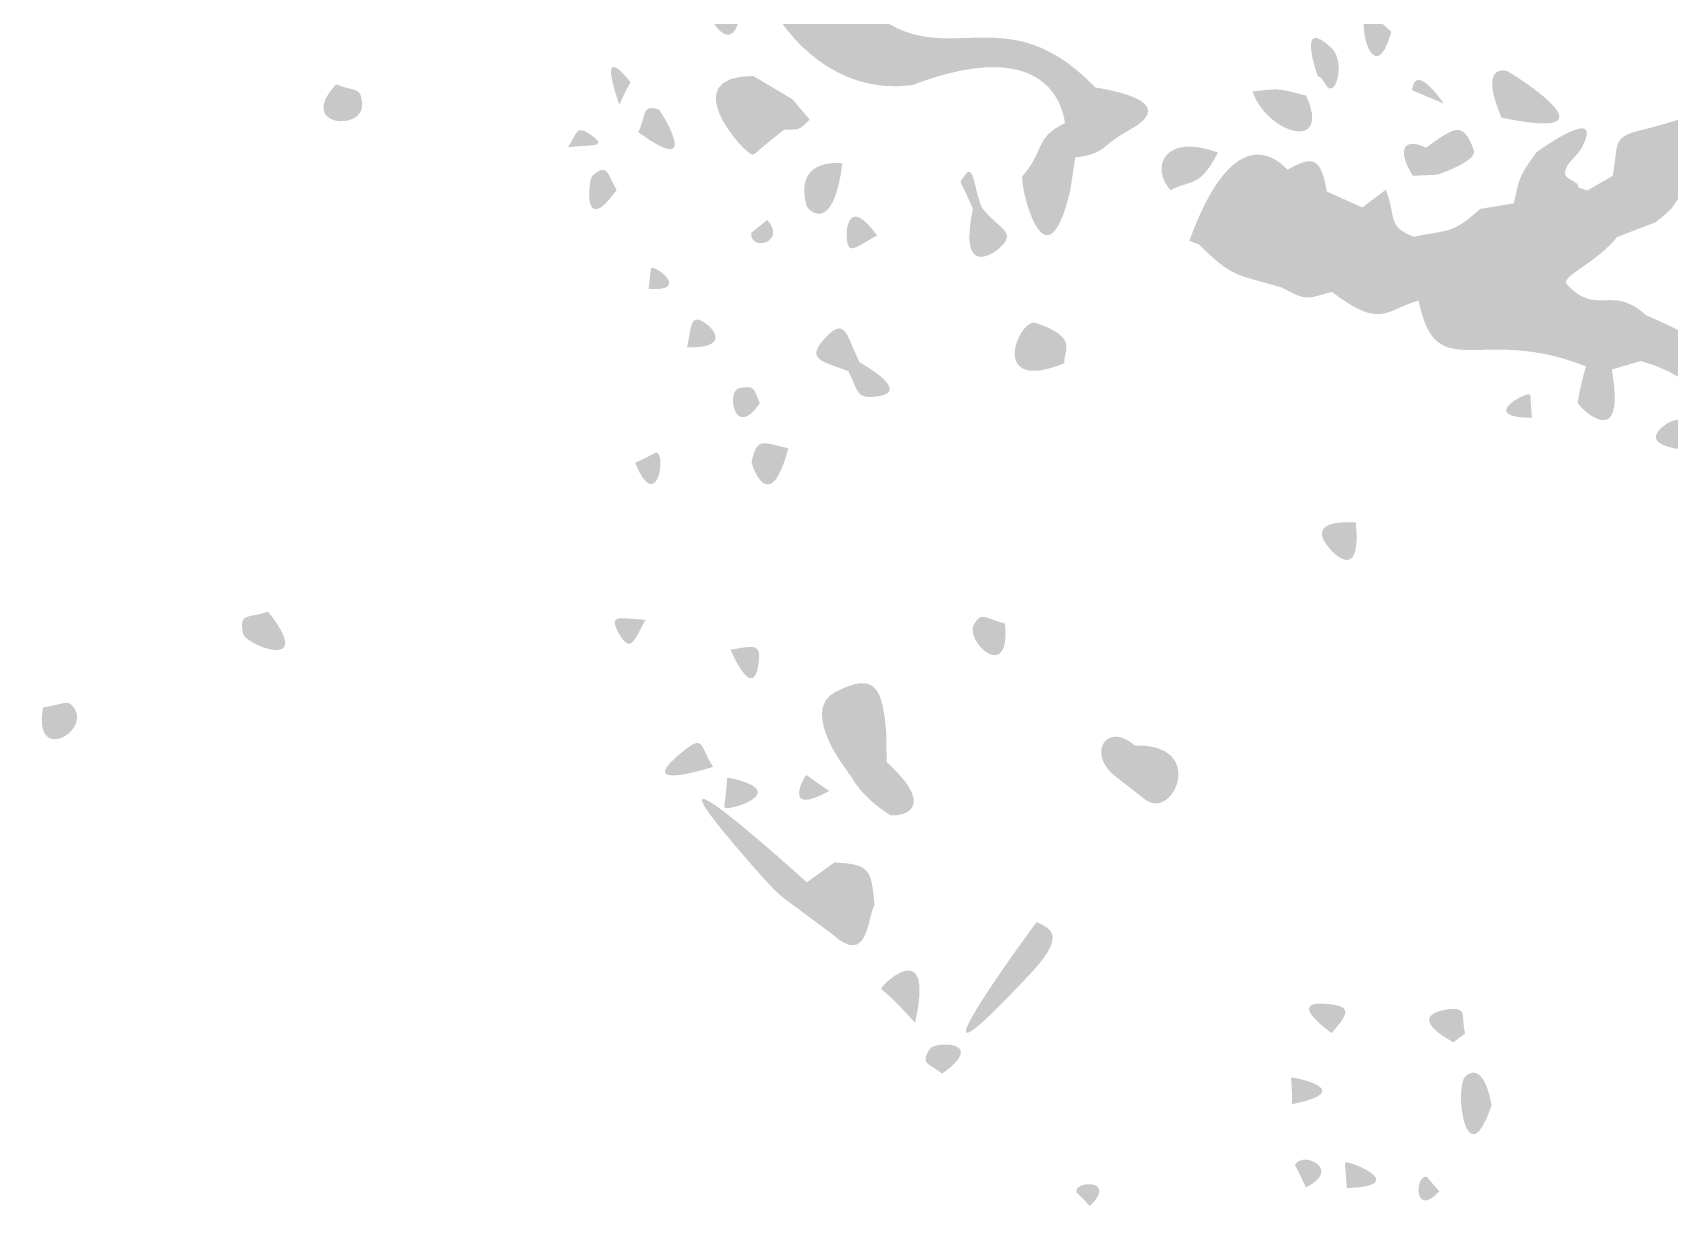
# Model space of a CAD drawing. Header units: millimetres. Extents: x 551 to 751, y 21 to 126.
# Drawn here: x 580.66 to 599.41, y 52.09 to 65.68 of the extents above; entities that cross this region are included whole.
import ezdxf

# ---------------------------------------------------------------- set-up
doc = ezdxf.new("R2010")
doc.units = ezdxf.units.MM

msp = doc.modelspace()

# ---------------------------------------------------------------- hatches: boundary and pattern name
at = {"true_color": 0x000000, "transparency": 33554687}
h = msp.add_hatch(color=18, dxfattribs=at)
edge = h.paths.add_edge_path(flags=0)
edge.add_spline(control_points=[(589.654, 66.638), (589.742, 66.52), (589.842, 66.411), (589.931, 66.293), (590.953, 64.928), (591.66, 66.277), (592.833, 65.054), (592.882, 64.719), (592.817, 64.718), (592.486, 64.646), (592.461, 64.797), (592.311, 65.68), (590.729, 65.079), (589.807, 64.962), (589.295, 65.714), (589.216, 65.829), (589.274, 66.584), (588.926, 66.226), (588.899, 66.198), (588.789, 65.995), (588.792, 66.014), (588.789, 65.995), (588.673, 65.244), (588.357, 65.971), (588.343, 66.006), (588.765, 66.747), (588.83, 66.855), (589.654, 66.638)], knot_values=[0, 0, 0, 0, 1, 1, 1, 2, 2, 2, 3, 3, 3, 4, 4, 4, 5, 5, 5, 6, 6, 6, 7, 7, 7, 8, 8, 8, 9, 9, 9, 9], degree=3, periodic=1)
h = msp.add_hatch(color=18, dxfattribs=at)
edge = h.paths.add_edge_path(flags=0)
edge.add_spline(control_points=[(595.384, 65.178), (595.374, 65.205), (595.132, 65.89), (595.54, 65.506), (595.676, 65.378), (595.618, 65.051), (595.533, 65.042), (595.468, 65.035), (595.449, 65.184), (595.384, 65.178)], knot_values=[0, 0, 0, 0, 1, 1, 1, 2, 2, 2, 3, 3, 3, 3], degree=3, periodic=1)
h = msp.add_hatch(color=18, dxfattribs=at)
edge = h.paths.add_edge_path(flags=0)
edge.add_spline(control_points=[(596.225, 65.692), (596.022, 64.959), (595.792, 65.892), (595.976, 65.916), (596.001, 65.919), (595.976, 65.916), (596.225, 65.692)], knot_values=[0, 0, 0, 0, 1, 1, 1, 2, 2, 2, 2], degree=3, periodic=1)
h = msp.add_hatch(color=18, dxfattribs=at)
edge = h.paths.add_edge_path(flags=0)
edge.add_spline(control_points=[(587.379, 64.857), (587.371, 64.88), (587.103, 65.608), (587.5, 65.124), (587.515, 65.106), (587.5, 65.124), (587.379, 64.857)], knot_values=[0, 0, 0, 0, 1, 1, 1, 2, 2, 2, 2], degree=3, periodic=1)
h = msp.add_hatch(color=18, dxfattribs=at)
edge = h.paths.add_edge_path(flags=0)
edge.add_spline(control_points=[(596.826, 64.869), (596.826, 64.869), (596.463, 65.022), (596.463, 65.022), (596.499, 65.348), (596.808, 64.896), (596.826, 64.869)], knot_values=[0, 0, 0, 0, 1, 1, 1, 2, 2, 2, 2], degree=3, periodic=1)
h = msp.add_hatch(color=18, dxfattribs=at)
edge = h.paths.add_edge_path(flags=0)
edge.add_spline(control_points=[(597.488, 64.708), (597.235, 65.297), (597.502, 65.267), (597.567, 65.234), (597.603, 65.216), (598.911, 64.407), (597.488, 64.708)], knot_values=[0, 0, 0, 0, 1, 1, 1, 2, 2, 2, 2], degree=3, periodic=1)
h = msp.add_hatch(color=18, dxfattribs=at)
edge = h.paths.add_edge_path(flags=0)
edge.add_spline(control_points=[(584.133, 65.091), (584.348, 64.998), (584.422, 65.072), (584.431, 64.855), (584.444, 64.553), (583.676, 64.601), (584.133, 65.091)], knot_values=[0, 0, 0, 0, 1, 1, 1, 2, 2, 2, 2], degree=3, periodic=1)
h = msp.add_hatch(color=18, dxfattribs=at)
edge = h.paths.add_edge_path(flags=0)
edge.add_spline(control_points=[(588.914, 65.185), (589.042, 64.9), (588.999, 64.887), (589.214, 64.689), (589.214, 64.689), (589.268, 64.57), (589.268, 64.57), (588.926, 64.306), (588.935, 64.279), (588.899, 64.285), (588.807, 64.3), (588.005, 65.187), (588.914, 65.185)], knot_values=[0, 0, 0, 0, 1, 1, 1, 2, 2, 2, 3, 3, 3, 4, 4, 4, 4], degree=3, periodic=1)
h = msp.add_hatch(color=18, dxfattribs=at)
edge = h.paths.add_edge_path(flags=0)
edge.add_spline(control_points=[(588.914, 65.185), (588.914, 65.185), (589.19, 65.021), (589.19, 65.021), (589.19, 65.021), (589.363, 64.919), (589.363, 64.919), (589.363, 64.919), (589.214, 64.689), (589.214, 64.689), (588.999, 64.887), (589.042, 64.9), (588.914, 65.185)], knot_values=[0, 0, 0, 0, 1, 1, 1, 2, 2, 2, 3, 3, 3, 4, 4, 4, 4], degree=3, periodic=1)
h = msp.add_hatch(color=18, dxfattribs=at)
edge = h.paths.add_edge_path(flags=0)
edge.add_spline(control_points=[(600.286, 64.551), (599.795, 64.332), (599.765, 64.364), (599.566, 63.867), (599.429, 63.652), (599.456, 63.67), (599.255, 63.509), (599.134, 63.654), (599.077, 63.551), (598.944, 63.709), (598.924, 63.732), (598.944, 63.709), (598.762, 64.04), (598.829, 64.393), (598.745, 64.484), (599.079, 64.562), (599.759, 64.722), (600.858, 65.187), (600.909, 65.109), (601.239, 64.605), (600.846, 64.662), (600.286, 64.551)], knot_values=[0, 0, 0, 0, 1, 1, 1, 2, 2, 2, 3, 3, 3, 4, 4, 4, 5, 5, 5, 6, 6, 6, 7, 7, 7, 7], degree=3, periodic=1)
h = msp.add_hatch(color=18, dxfattribs=at)
edge = h.paths.add_edge_path(flags=0)
edge.add_spline(control_points=[(589.363, 64.919), (589.363, 64.919), (589.559, 64.687), (589.559, 64.687), (589.426, 64.548), (589.44, 64.577), (589.268, 64.57), (589.268, 64.57), (589.214, 64.689), (589.214, 64.689), (589.214, 64.689), (589.363, 64.919), (589.363, 64.919)], knot_values=[0, 0, 0, 0, 1, 1, 1, 2, 2, 2, 3, 3, 3, 4, 4, 4, 4], degree=3, periodic=1)
h = msp.add_hatch(color=18, dxfattribs=at)
edge = h.paths.add_edge_path(flags=0)
edge.add_spline(control_points=[(592.833, 65.054), (592.86, 65.045), (593.87, 64.917), (593.222, 64.565), (592.895, 64.388), (592.953, 64.29), (592.603, 64.252), (592.549, 64.17), (592.408, 64.255), (592.462, 64.038), (592.477, 63.977), (592.531, 63.933), (592.546, 63.873), (592.255, 62.652), (591.954, 63.988), (591.999, 64.039), (592.265, 64.342), (592.126, 64.468), (592.486, 64.646), (592.817, 64.718), (592.882, 64.719), (592.833, 65.054)], knot_values=[0, 0, 0, 0, 1, 1, 1, 2, 2, 2, 3, 3, 3, 4, 4, 4, 5, 5, 5, 6, 6, 6, 7, 7, 7, 7], degree=3, periodic=1)
h = msp.add_hatch(color=18, dxfattribs=at)
edge = h.paths.add_edge_path(flags=0)
edge.add_spline(control_points=[(594.634, 65.008), (594.95, 65.044), (594.928, 65.044), (595.249, 64.96), (595.549, 64.309), (594.803, 64.516), (594.634, 65.008)], knot_values=[0, 0, 0, 0, 1, 1, 1, 2, 2, 2, 2], degree=3, periodic=1)
h = msp.add_hatch(color=18, dxfattribs=at)
edge = h.paths.add_edge_path(flags=0)
edge.add_spline(control_points=[(587.595, 64.54), (587.694, 64.74), (587.629, 64.866), (587.833, 64.8), (587.842, 64.797), (588.363, 63.985), (587.595, 64.54)], knot_values=[0, 0, 0, 0, 1, 1, 1, 2, 2, 2, 2], degree=3, periodic=1)
h = msp.add_hatch(color=18, dxfattribs=at)
edge = h.paths.add_edge_path(flags=0)
edge.add_spline(control_points=[(595.035, 64.11), (594.908, 63.892), (594.897, 63.927), (594.776, 63.711), (594.337, 63.539), (594.376, 63.527), (594.018, 63.255), (594.018, 63.255), (593.911, 63.296), (593.911, 63.296), (594.438, 64.751), (594.958, 64.192), (595.035, 64.11)], knot_values=[0, 0, 0, 0, 1, 1, 1, 2, 2, 2, 3, 3, 3, 4, 4, 4, 4], degree=3, periodic=1)
h = msp.add_hatch(color=18, dxfattribs=at)
edge = h.paths.add_edge_path(flags=0)
edge.add_spline(control_points=[(597.888, 64.311), (597.923, 64.336), (598.673, 64.877), (598.411, 64.368), (598.357, 64.263), (598.226, 64.194), (598.215, 64.074), (598.208, 63.996), (598.376, 63.985), (598.369, 63.907), (598.369, 63.907), (598.285, 63.745), (598.285, 63.745), (597.956, 63.487), (597.877, 63.365), (597.629, 63.726), (597.701, 64.052), (597.694, 64.035), (597.888, 64.311)], knot_values=[0, 0, 0, 0, 1, 1, 1, 2, 2, 2, 3, 3, 3, 4, 4, 4, 5, 5, 5, 6, 6, 6, 6], degree=3, periodic=1)
h = msp.add_hatch(color=18, dxfattribs=at)
edge = h.paths.add_edge_path(flags=0)
edge.add_spline(control_points=[(586.79, 64.368), (586.902, 64.543), (586.884, 64.628), (587.055, 64.508), (587.269, 64.358), (587.027, 64.402), (586.79, 64.368)], knot_values=[0, 0, 0, 0, 1, 1, 1, 2, 2, 2, 2], degree=3, periodic=1)
h = msp.add_hatch(color=18, dxfattribs=at)
edge = h.paths.add_edge_path(flags=0)
edge.add_spline(control_points=[(594.239, 64.307), (594.022, 63.897), (593.949, 64.008), (593.696, 63.877), (593.461, 64.13), (593.618, 64.541), (594.239, 64.307)], knot_values=[0, 0, 0, 0, 1, 1, 1, 2, 2, 2, 2], degree=3, periodic=1)
h = msp.add_hatch(color=18, dxfattribs=at)
edge = h.paths.add_edge_path(flags=0)
edge.add_spline(control_points=[(596.622, 64.364), (596.938, 64.585), (597.045, 64.692), (597.171, 64.332), (597.212, 64.213), (596.791, 64.067), (596.754, 64.054), (596.754, 64.054), (596.622, 64.364), (596.622, 64.364)], knot_values=[0, 0, 0, 0, 1, 1, 1, 2, 2, 2, 3, 3, 3, 3], degree=3, periodic=1)
h = msp.add_hatch(color=18, dxfattribs=at)
edge = h.paths.add_edge_path(flags=0)
edge.add_spline(control_points=[(596.622, 64.364), (596.622, 64.364), (596.754, 64.054), (596.754, 64.054), (596.754, 64.054), (596.472, 64.041), (596.472, 64.041), (596.293, 64.32), (596.352, 64.495), (596.622, 64.364)], knot_values=[0, 0, 0, 0, 1, 1, 1, 2, 2, 2, 3, 3, 3, 3], degree=3, periodic=1)
h = msp.add_hatch(color=18, dxfattribs=at)
edge = h.paths.add_edge_path(flags=0)
edge.add_spline(control_points=[(587.348, 63.877), (586.944, 63.316), (587.028, 64.004), (587.068, 64.039), (587.237, 64.188), (587.235, 64.085), (587.348, 63.877)], knot_values=[0, 0, 0, 0, 1, 1, 1, 2, 2, 2, 2], degree=3, periodic=1)
h = msp.add_hatch(color=18, dxfattribs=at)
edge = h.paths.add_edge_path(flags=0)
edge.add_spline(control_points=[(589.935, 64.184), (589.828, 63.345), (589.536, 63.651), (589.522, 63.702), (589.379, 64.241), (589.886, 64.189), (589.935, 64.184)], knot_values=[0, 0, 0, 0, 1, 1, 1, 2, 2, 2, 2], degree=3, periodic=1)
h = msp.add_hatch(color=18, dxfattribs=at)
edge = h.paths.add_edge_path(flags=0)
edge.add_spline(control_points=[(591.43, 63.666), (591.293, 63.979), (591.28, 63.955), (591.293, 63.979), (591.447, 64.251), (591.422, 63.954), (591.531, 63.68), (591.531, 63.68), (591.43, 63.666), (591.43, 63.666)], knot_values=[0, 0, 0, 0, 1, 1, 1, 2, 2, 2, 3, 3, 3, 3], degree=3, periodic=1)
h = msp.add_hatch(color=18, dxfattribs=at)
edge = h.paths.add_edge_path(flags=0)
edge.add_spline(control_points=[(592.603, 64.252), (592.603, 64.252), (592.546, 63.873), (592.546, 63.873), (592.531, 63.933), (592.477, 63.977), (592.462, 64.038), (592.408, 64.255), (592.549, 64.17), (592.603, 64.252)], knot_values=[0, 0, 0, 0, 1, 1, 1, 2, 2, 2, 3, 3, 3, 3], degree=3, periodic=1)
h = msp.add_hatch(color=18, dxfattribs=at)
edge = h.paths.add_edge_path(flags=0)
edge.add_spline(control_points=[(595.035, 64.11), (595.344, 64.29), (595.421, 64.229), (595.486, 63.861), (595.259, 63.514), (595.304, 63.449), (594.912, 63.369), (594.912, 63.369), (594.776, 63.711), (594.776, 63.711), (594.897, 63.927), (594.908, 63.892), (595.035, 64.11)], knot_values=[0, 0, 0, 0, 1, 1, 1, 2, 2, 2, 3, 3, 3, 4, 4, 4, 4], degree=3, periodic=1)
h = msp.add_hatch(color=18, dxfattribs=at)
edge = h.paths.add_edge_path(flags=0)
edge.add_spline(control_points=[(598.762, 64.04), (598.944, 63.709), (598.924, 63.732), (598.944, 63.709), (599.077, 63.551), (599.134, 63.654), (599.255, 63.509), (599.255, 63.509), (598.813, 63.34), (598.813, 63.34), (598.813, 63.34), (598.471, 63.873), (598.471, 63.873), (598.471, 63.873), (598.762, 64.04), (598.762, 64.04)], knot_values=[0, 0, 0, 0, 1, 1, 1, 2, 2, 2, 3, 3, 3, 4, 4, 4, 5, 5, 5, 5], degree=3, periodic=1)
h = msp.add_hatch(color=18, dxfattribs=at)
edge = h.paths.add_edge_path(flags=0)
edge.add_spline(control_points=[(590.332, 63.357), (590.095, 63.234), (589.988, 63.096), (589.983, 63.367), (589.982, 63.397), (589.995, 63.823), (590.332, 63.357)], knot_values=[0, 0, 0, 0, 1, 1, 1, 2, 2, 2, 2], degree=3, periodic=1)
h = msp.add_hatch(color=18, dxfattribs=at)
edge = h.paths.add_edge_path(flags=0)
edge.add_spline(control_points=[(595.486, 63.861), (595.486, 63.861), (595.893, 63.678), (595.893, 63.678), (595.893, 63.678), (595.819, 63.436), (595.819, 63.436), (595.386, 63.172), (595.402, 63.196), (594.973, 62.899), (594.963, 63.148), (594.929, 63.124), (594.912, 63.369), (595.304, 63.449), (595.259, 63.514), (595.486, 63.861)], knot_values=[0, 0, 0, 0, 1, 1, 1, 2, 2, 2, 3, 3, 3, 4, 4, 4, 5, 5, 5, 5], degree=3, periodic=1)
h = msp.add_hatch(color=18, dxfattribs=at)
edge = h.paths.add_edge_path(flags=0)
edge.add_spline(control_points=[(596.163, 63.883), (596.286, 63.557), (596.173, 63.462), (596.481, 63.342), (596.123, 63.084), (596.35, 63.014), (596.537, 62.61), (596.163, 62.512), (596.121, 62.27), (595.543, 62.711), (595.671, 62.903), (595.883, 63.021), (596.012, 63.213), (596.096, 63.34), (596.032, 63.413), (596.022, 63.426), (595.938, 63.522), (595.901, 63.341), (595.819, 63.436), (595.819, 63.436), (595.893, 63.678), (595.893, 63.678), (595.893, 63.678), (596.163, 63.883), (596.163, 63.883)], knot_values=[0, 0, 0, 0, 1, 1, 1, 2, 2, 2, 3, 3, 3, 4, 4, 4, 5, 5, 5, 6, 6, 6, 7, 7, 7, 8, 8, 8, 8], degree=3, periodic=1)
h = msp.add_hatch(color=18, dxfattribs=at)
edge = h.paths.add_edge_path(flags=0)
edge.add_spline(control_points=[(598.369, 63.907), (598.369, 63.907), (598.471, 63.873), (598.471, 63.873), (598.471, 63.873), (598.813, 63.34), (598.813, 63.34), (598.588, 63.05), (598.156, 62.885), (598.236, 62.798), (598.584, 62.42), (598.75, 62.807), (599.146, 62.442), (599.146, 62.442), (599.085, 61.918), (599.085, 61.918), (599.085, 61.918), (598.752, 61.821), (598.752, 61.821), (598.752, 61.821), (598.455, 61.857), (598.455, 61.857), (597.23, 62.345), (596.742, 61.618), (596.537, 62.61), (596.35, 63.014), (596.123, 63.084), (596.481, 63.342), (596.891, 63.432), (596.907, 63.361), (597.245, 63.662), (597.924, 62.469), (598.571, 63.152), (598.285, 63.745), (598.285, 63.745), (598.369, 63.907), (598.369, 63.907)], knot_values=[0, 0, 0, 0, 1, 1, 1, 2, 2, 2, 3, 3, 3, 4, 4, 4, 5, 5, 5, 6, 6, 6, 7, 7, 7, 8, 8, 8, 9, 9, 9, 10, 10, 10, 11, 11, 11, 12, 12, 12, 12], degree=3, periodic=1)
h = msp.add_hatch(color=18, dxfattribs=at)
edge = h.paths.add_edge_path(flags=0)
edge.add_spline(control_points=[(591.43, 63.666), (591.43, 63.666), (591.531, 63.68), (591.531, 63.68), (591.731, 63.416), (591.962, 63.403), (591.712, 63.193), (591.678, 63.166), (591.261, 62.855), (591.43, 63.666)], knot_values=[0, 0, 0, 0, 1, 1, 1, 2, 2, 2, 3, 3, 3, 3], degree=3, periodic=1)
h = msp.add_hatch(color=18, dxfattribs=at)
edge = h.paths.add_edge_path(flags=0)
edge.add_spline(control_points=[(594.776, 63.711), (594.776, 63.711), (594.912, 63.369), (594.912, 63.369), (594.929, 63.124), (594.963, 63.148), (594.973, 62.899), (594.973, 62.899), (594.977, 62.758), (594.977, 62.758), (594.442, 62.918), (594.423, 62.862), (594.018, 63.255), (594.376, 63.527), (594.337, 63.539), (594.776, 63.711)], knot_values=[0, 0, 0, 0, 1, 1, 1, 2, 2, 2, 3, 3, 3, 4, 4, 4, 5, 5, 5, 5], degree=3, periodic=1)
h = msp.add_hatch(color=18, dxfattribs=at)
edge = h.paths.add_edge_path(flags=0)
edge.add_spline(control_points=[(597.245, 63.662), (597.245, 63.662), (597.629, 63.726), (597.629, 63.726), (597.877, 63.365), (597.956, 63.487), (598.285, 63.745), (598.571, 63.152), (597.924, 62.469), (597.245, 63.662)], knot_values=[0, 0, 0, 0, 1, 1, 1, 2, 2, 2, 3, 3, 3, 3], degree=3, periodic=1)
h = msp.add_hatch(color=18, dxfattribs=at)
edge = h.paths.add_edge_path(flags=0)
edge.add_spline(control_points=[(589.072, 63.535), (589.304, 63.287), (588.88, 63.161), (588.89, 63.386), (588.89, 63.386), (589.072, 63.535), (589.072, 63.535)], knot_values=[0, 0, 0, 0, 1, 1, 1, 2, 2, 2, 2], degree=3, periodic=1)
h = msp.add_hatch(color=18, dxfattribs=at)
edge = h.paths.add_edge_path(flags=0)
edge.add_spline(control_points=[(595.819, 63.436), (595.901, 63.341), (595.938, 63.522), (596.022, 63.426), (596.032, 63.413), (596.096, 63.34), (596.012, 63.213), (595.883, 63.021), (595.671, 62.903), (595.543, 62.711), (595.246, 62.625), (595.246, 62.612), (594.977, 62.758), (594.977, 62.758), (594.973, 62.899), (594.973, 62.899), (595.402, 63.196), (595.386, 63.172), (595.819, 63.436)], knot_values=[0, 0, 0, 0, 1, 1, 1, 2, 2, 2, 3, 3, 3, 4, 4, 4, 5, 5, 5, 6, 6, 6, 6], degree=3, periodic=1)
h = msp.add_hatch(color=18, dxfattribs=at)
edge = h.paths.add_edge_path(flags=0)
edge.add_spline(control_points=[(587.714, 62.744), (587.745, 62.982), (587.732, 62.969), (587.745, 62.982), (587.789, 63.023), (588.201, 62.712), (587.714, 62.744)], knot_values=[0, 0, 0, 0, 1, 1, 1, 2, 2, 2, 2], degree=3, periodic=1)
h = msp.add_hatch(color=18, dxfattribs=at)
edge = h.paths.add_edge_path(flags=0)
edge.add_spline(control_points=[(588.154, 62.074), (588.21, 62.33), (588.186, 62.494), (588.4, 62.325), (588.422, 62.308), (588.677, 62.067), (588.154, 62.074)], knot_values=[0, 0, 0, 0, 1, 1, 1, 2, 2, 2, 2], degree=3, periodic=1)
h = msp.add_hatch(color=18, dxfattribs=at)
edge = h.paths.add_edge_path(flags=0)
edge.add_spline(control_points=[(590.133, 61.903), (590.133, 61.903), (590.001, 61.802), (590.001, 61.802), (589.702, 61.918), (589.51, 61.934), (589.732, 62.177), (589.973, 62.44), (589.978, 62.209), (590.133, 61.903)], knot_values=[0, 0, 0, 0, 1, 1, 1, 2, 2, 2, 3, 3, 3, 3], degree=3, periodic=1)
h = msp.add_hatch(color=18, dxfattribs=at)
edge = h.paths.add_edge_path(flags=0)
edge.add_spline(control_points=[(592.478, 61.893), (591.592, 61.53), (591.957, 62.423), (592.155, 62.355), (592.657, 62.182), (592.463, 62.032), (592.478, 61.893)], knot_values=[0, 0, 0, 0, 1, 1, 1, 2, 2, 2, 2], degree=3, periodic=1)
h = msp.add_hatch(color=18, dxfattribs=at)
edge = h.paths.add_edge_path(flags=0)
edge.add_spline(control_points=[(599.146, 62.442), (600.028, 62.07), (600.183, 61.793), (600.201, 61.778), (600.201, 61.778), (600.437, 61.64), (600.437, 61.64), (600.912, 62.136), (600.918, 61.469), (601.552, 61.382), (602.559, 60.748), (602.855, 60.877), (602.78, 60.111), (602.78, 60.111), (602.474, 60.267), (602.474, 60.267), (602.412, 60.349), (602.36, 60.808), (600.784, 60.8), (600.784, 60.8), (600.629, 60.761), (600.629, 60.761), (600.067, 60.898), (600.033, 61.66), (599.085, 61.918), (599.085, 61.918), (599.146, 62.442), (599.146, 62.442)], knot_values=[0, 0, 0, 0, 1, 1, 1, 2, 2, 2, 3, 3, 3, 4, 4, 4, 5, 5, 5, 6, 6, 6, 7, 7, 7, 8, 8, 8, 9, 9, 9, 9], degree=3, periodic=1)
h = msp.add_hatch(color=18, dxfattribs=at)
edge = h.paths.add_edge_path(flags=0)
edge.add_spline(control_points=[(590.133, 61.903), (590.163, 61.886), (590.739, 61.564), (590.333, 61.513), (590.077, 61.48), (590.124, 61.577), (590.001, 61.802), (590.001, 61.802), (590.133, 61.903), (590.133, 61.903)], knot_values=[0, 0, 0, 0, 1, 1, 1, 2, 2, 2, 3, 3, 3, 3], degree=3, periodic=1)
h = msp.add_hatch(color=18, dxfattribs=at)
edge = h.paths.add_edge_path(flags=0)
edge.add_spline(control_points=[(598.455, 61.857), (598.455, 61.857), (598.752, 61.821), (598.752, 61.821), (598.927, 60.84), (598.378, 61.389), (598.366, 61.433), (598.352, 61.485), (598.446, 61.824), (598.455, 61.857)], knot_values=[0, 0, 0, 0, 1, 1, 1, 2, 2, 2, 3, 3, 3, 3], degree=3, periodic=1)
h = msp.add_hatch(color=18, dxfattribs=at)
edge = h.paths.add_edge_path(flags=0)
edge.add_spline(control_points=[(588.988, 61.433), (588.698, 61.002), (588.597, 61.58), (588.756, 61.609), (588.935, 61.643), (588.92, 61.597), (588.988, 61.433)], knot_values=[0, 0, 0, 0, 1, 1, 1, 2, 2, 2, 2], degree=3, periodic=1)
h = msp.add_hatch(color=18, dxfattribs=at)
edge = h.paths.add_edge_path(flags=0)
edge.add_spline(control_points=[(597.837, 61.267), (597.205, 61.272), (597.777, 61.568), (597.812, 61.535), (597.827, 61.521), (597.812, 61.535), (597.837, 61.267)], knot_values=[0, 0, 0, 0, 1, 1, 1, 2, 2, 2, 2], degree=3, periodic=1)
h = msp.add_hatch(color=18, dxfattribs=at)
edge = h.paths.add_edge_path(flags=0)
edge.add_spline(control_points=[(599.572, 60.902), (598.996, 60.972), (599.382, 61.203), (599.407, 61.215), (599.628, 61.315), (599.531, 61.147), (599.572, 60.902)], knot_values=[0, 0, 0, 0, 1, 1, 1, 2, 2, 2, 2], degree=3, periodic=1)
h = msp.add_hatch(color=18, dxfattribs=at)
edge = h.paths.add_edge_path(flags=0)
edge.add_spline(control_points=[(589.316, 60.92), (589.103, 60.105), (588.887, 60.731), (588.895, 60.768), (588.964, 61.07), (589.036, 60.97), (589.316, 60.92)], knot_values=[0, 0, 0, 0, 1, 1, 1, 2, 2, 2, 2], degree=3, periodic=1)
h = msp.add_hatch(color=18, dxfattribs=at)
edge = h.paths.add_edge_path(flags=0)
edge.add_spline(control_points=[(587.559, 60.751), (587.812, 60.867), (587.792, 60.877), (587.812, 60.867), (587.916, 60.813), (587.799, 60.165), (587.559, 60.751)], knot_values=[0, 0, 0, 0, 1, 1, 1, 2, 2, 2, 2], degree=3, periodic=1)
h = msp.add_hatch(color=18, dxfattribs=at)
edge = h.paths.add_edge_path(flags=0)
edge.add_spline(control_points=[(595.818, 60.067), (595.888, 59.36), (595.549, 59.734), (595.527, 59.759), (595.202, 60.118), (595.785, 60.07), (595.818, 60.067)], knot_values=[0, 0, 0, 0, 1, 1, 1, 2, 2, 2, 2], degree=3, periodic=1)
h = msp.add_hatch(color=18, dxfattribs=at)
edge = h.paths.add_edge_path(flags=0)
edge.add_spline(control_points=[(583.353, 59.046), (583.92, 58.34), (583.091, 58.663), (583.066, 58.794), (583.018, 59.043), (583.127, 58.965), (583.353, 59.046)], knot_values=[0, 0, 0, 0, 1, 1, 1, 2, 2, 2, 2], degree=3, periodic=1)
h = msp.add_hatch(color=18, dxfattribs=at)
edge = h.paths.add_edge_path(flags=0)
edge.add_spline(control_points=[(587.68, 58.954), (587.548, 58.715), (587.509, 58.559), (587.375, 58.792), (587.231, 59.042), (587.425, 58.959), (587.68, 58.954)], knot_values=[0, 0, 0, 0, 1, 1, 1, 2, 2, 2, 2], degree=3, periodic=1)
h = msp.add_hatch(color=18, dxfattribs=at)
edge = h.paths.add_edge_path(flags=0)
edge.add_spline(control_points=[(591.798, 58.911), (591.871, 58.2), (591.321, 58.713), (591.445, 58.906), (591.54, 59.052), (591.555, 58.968), (591.798, 58.911)], knot_values=[0, 0, 0, 0, 1, 1, 1, 2, 2, 2, 2], degree=3, periodic=1)
h = msp.add_hatch(color=18, dxfattribs=at)
edge = h.paths.add_edge_path(flags=0)
edge.add_spline(control_points=[(588.652, 58.611), (588.913, 58.647), (589.012, 58.7), (588.973, 58.441), (588.909, 58.013), (588.664, 58.583), (588.652, 58.611)], knot_values=[0, 0, 0, 0, 1, 1, 1, 2, 2, 2, 2], degree=3, periodic=1)
h = msp.add_hatch(color=18, dxfattribs=at)
edge = h.paths.add_edge_path(flags=0)
edge.add_spline(control_points=[(590.439, 57.636), (590.119, 57.539), (590.125, 57.56), (589.937, 57.294), (589.899, 57.347), (589.484, 57.932), (589.852, 58.123), (590.31, 58.361), (590.397, 58.183), (590.439, 57.636)], knot_values=[0, 0, 0, 0, 1, 1, 1, 2, 2, 2, 3, 3, 3, 3], degree=3, periodic=1)
h = msp.add_hatch(color=18, dxfattribs=at)
edge = h.paths.add_edge_path(flags=0)
edge.add_spline(control_points=[(580.774, 57.949), (581.038, 57.986), (581.065, 58.057), (581.143, 57.92), (581.292, 57.659), (580.656, 57.299), (580.774, 57.949)], knot_values=[0, 0, 0, 0, 1, 1, 1, 2, 2, 2, 2], degree=3, periodic=1)
h = msp.add_hatch(color=18, dxfattribs=at)
edge = h.paths.add_edge_path(flags=0)
edge.add_spline(control_points=[(589.527, 55.943), (589.638, 55.754), (589.627, 55.755), (589.537, 55.558), (589.231, 55.791), (589.241, 55.753), (588.978, 56.05), (587.248, 58.008), (589.493, 55.974), (589.527, 55.943)], knot_values=[0, 0, 0, 0, 1, 1, 1, 2, 2, 2, 3, 3, 3, 3], degree=3, periodic=1)
h = msp.add_hatch(color=18, dxfattribs=at)
edge = h.paths.add_edge_path(flags=0)
edge.add_spline(control_points=[(593.286, 57.512), (593.243, 57.279), (593.222, 57.313), (593.078, 57.146), (592.725, 57.401), (592.953, 57.802), (593.286, 57.512)], knot_values=[0, 0, 0, 0, 1, 1, 1, 2, 2, 2, 2], degree=3, periodic=1)
h = msp.add_hatch(color=18, dxfattribs=at)
edge = h.paths.add_edge_path(flags=0)
edge.add_spline(control_points=[(588.454, 57.267), (588.427, 57.258), (587.458, 56.947), (588.151, 57.478), (588.351, 57.631), (588.312, 57.476), (588.454, 57.267)], knot_values=[0, 0, 0, 0, 1, 1, 1, 2, 2, 2, 2], degree=3, periodic=1)
h = msp.add_hatch(color=18, dxfattribs=at)
edge = h.paths.add_edge_path(flags=0)
edge.add_spline(control_points=[(590.439, 57.636), (590.439, 57.636), (590.441, 57.323), (590.441, 57.323), (590.225, 57.189), (590.251, 57.198), (590.017, 57.178), (590.017, 57.178), (589.937, 57.294), (589.937, 57.294), (590.125, 57.56), (590.119, 57.539), (590.439, 57.636)], knot_values=[0, 0, 0, 0, 1, 1, 1, 2, 2, 2, 3, 3, 3, 4, 4, 4, 4], degree=3, periodic=1)
h = msp.add_hatch(color=18, dxfattribs=at)
edge = h.paths.add_edge_path(flags=0)
edge.add_spline(control_points=[(593.286, 57.512), (594.111, 57.539), (593.739, 56.662), (593.418, 56.883), (593.39, 56.902), (593.418, 56.883), (593.078, 57.146), (593.222, 57.313), (593.243, 57.279), (593.286, 57.512)], knot_values=[0, 0, 0, 0, 1, 1, 1, 2, 2, 2, 3, 3, 3, 3], degree=3, periodic=1)
h = msp.add_hatch(color=18, dxfattribs=at)
edge = h.paths.add_edge_path(flags=0)
edge.add_spline(control_points=[(590.441, 57.323), (591.096, 56.728), (590.522, 56.69), (590.482, 56.715), (590.13, 56.935), (590.054, 57.141), (590.017, 57.178), (590.251, 57.198), (590.225, 57.189), (590.441, 57.323)], knot_values=[0, 0, 0, 0, 1, 1, 1, 2, 2, 2, 3, 3, 3, 3], degree=3, periodic=1)
h = msp.add_hatch(color=18, dxfattribs=at)
edge = h.paths.add_edge_path(flags=0)
edge.add_spline(control_points=[(588.615, 57.145), (589.394, 56.991), (588.64, 56.76), (588.59, 56.798), (588.569, 56.814), (588.59, 56.798), (588.615, 57.145)], knot_values=[0, 0, 0, 0, 1, 1, 1, 2, 2, 2, 2], degree=3, periodic=1)
h = msp.add_hatch(color=18, dxfattribs=at)
edge = h.paths.add_edge_path(flags=0)
edge.add_spline(control_points=[(589.786, 56.991), (589.242, 56.688), (589.494, 57.151), (589.515, 57.166), (589.536, 57.181), (589.515, 57.166), (589.786, 56.991)], knot_values=[0, 0, 0, 0, 1, 1, 1, 2, 2, 2, 2], degree=3, periodic=1)
h = msp.add_hatch(color=18, dxfattribs=at)
edge = h.paths.add_edge_path(flags=0)
edge.add_spline(control_points=[(589.844, 56.171), (589.968, 55.885), (589.934, 55.881), (590.156, 55.703), (589.819, 55.397), (589.85, 55.372), (589.82, 55.348), (589.82, 55.348), (589.537, 55.558), (589.537, 55.558), (589.627, 55.755), (589.638, 55.754), (589.527, 55.943), (589.527, 55.943), (589.844, 56.171), (589.844, 56.171)], knot_values=[0, 0, 0, 0, 1, 1, 1, 2, 2, 2, 3, 3, 3, 4, 4, 4, 5, 5, 5, 5], degree=3, periodic=1)
h = msp.add_hatch(color=18, dxfattribs=at)
edge = h.paths.add_edge_path(flags=0)
edge.add_spline(control_points=[(589.844, 56.171), (590.249, 56.15), (590.265, 56.098), (590.303, 55.682), (590.303, 55.682), (590.156, 55.703), (590.156, 55.703), (589.934, 55.881), (589.968, 55.885), (589.844, 56.171)], knot_values=[0, 0, 0, 0, 1, 1, 1, 2, 2, 2, 3, 3, 3, 3], degree=3, periodic=1)
h = msp.add_hatch(color=18, dxfattribs=at)
edge = h.paths.add_edge_path(flags=0)
edge.add_spline(control_points=[(590.156, 55.703), (590.156, 55.703), (590.303, 55.682), (590.303, 55.682), (590.219, 55.545), (590.234, 54.971), (589.82, 55.348), (589.85, 55.372), (589.819, 55.397), (590.156, 55.703)], knot_values=[0, 0, 0, 0, 1, 1, 1, 2, 2, 2, 3, 3, 3, 3], degree=3, periodic=1)
h = msp.add_hatch(color=18, dxfattribs=at)
edge = h.paths.add_edge_path(flags=0)
edge.add_spline(control_points=[(590.768, 54.332), (590.423, 54.717), (590.402, 54.684), (590.382, 54.724), (590.366, 54.755), (591.002, 55.369), (590.768, 54.332)], knot_values=[0, 0, 0, 0, 1, 1, 1, 2, 2, 2, 2], degree=3, periodic=1)
h = msp.add_hatch(color=18, dxfattribs=at)
edge = h.paths.add_edge_path(flags=0)
edge.add_spline(control_points=[(592.162, 55.488), (592.263, 55.428), (592.544, 55.382), (592.104, 54.912), (590.388, 53.077), (592.132, 55.455), (592.162, 55.488)], knot_values=[0, 0, 0, 0, 1, 1, 1, 2, 2, 2, 2], degree=3, periodic=1)
h = msp.add_hatch(color=18, dxfattribs=at)
edge = h.paths.add_edge_path(flags=0)
edge.add_spline(control_points=[(595.542, 54.216), (595.521, 54.23), (594.964, 54.623), (595.547, 54.543), (595.79, 54.51), (595.704, 54.405), (595.542, 54.216)], knot_values=[0, 0, 0, 0, 1, 1, 1, 2, 2, 2, 2], degree=3, periodic=1)
h = msp.add_hatch(color=18, dxfattribs=at)
edge = h.paths.add_edge_path(flags=0)
edge.add_spline(control_points=[(597.069, 54.21), (597.069, 54.21), (596.937, 54.109), (596.937, 54.109), (596.329, 54.447), (596.9, 54.494), (596.929, 54.493), (597.09, 54.489), (597.025, 54.423), (597.069, 54.21)], knot_values=[0, 0, 0, 0, 1, 1, 1, 2, 2, 2, 3, 3, 3, 3], degree=3, periodic=1)
h = msp.add_hatch(color=18, dxfattribs=at)
edge = h.paths.add_edge_path(flags=0)
edge.add_spline(control_points=[(591.078, 53.75), (590.921, 53.876), (590.826, 53.851), (590.935, 54.033), (590.989, 54.124), (591.613, 54.131), (591.078, 53.75)], knot_values=[0, 0, 0, 0, 1, 1, 1, 2, 2, 2, 2], degree=3, periodic=1)
h = msp.add_hatch(color=18, dxfattribs=at)
edge = h.paths.add_edge_path(flags=0)
edge.add_spline(control_points=[(597.374, 53.386), (597.081, 52.521), (596.938, 53.609), (597.077, 53.723), (597.291, 53.899), (597.368, 53.422), (597.374, 53.386)], knot_values=[0, 0, 0, 0, 1, 1, 1, 2, 2, 2, 2], degree=3, periodic=1)
h = msp.add_hatch(color=18, dxfattribs=at)
edge = h.paths.add_edge_path(flags=0)
edge.add_spline(control_points=[(595.089, 53.4), (595.085, 53.706), (595.066, 53.693), (595.085, 53.706), (595.095, 53.713), (595.865, 53.56), (595.089, 53.4)], knot_values=[0, 0, 0, 0, 1, 1, 1, 2, 2, 2, 2], degree=3, periodic=1)
h = msp.add_hatch(color=18, dxfattribs=at)
edge = h.paths.add_edge_path(flags=0)
edge.add_spline(control_points=[(595.246, 52.447), (595.126, 52.71), (595.115, 52.69), (595.126, 52.71), (595.214, 52.869), (595.668, 52.651), (595.246, 52.447)], knot_values=[0, 0, 0, 0, 1, 1, 1, 2, 2, 2, 2], degree=3, periodic=1)
h = msp.add_hatch(color=18, dxfattribs=at)
edge = h.paths.add_edge_path(flags=0)
edge.add_spline(control_points=[(595.715, 52.438), (595.698, 52.73), (595.685, 52.711), (595.698, 52.73), (595.725, 52.768), (596.469, 52.464), (595.715, 52.438)], knot_values=[0, 0, 0, 0, 1, 1, 1, 2, 2, 2, 2], degree=3, periodic=1)
h = msp.add_hatch(color=18, dxfattribs=at)
edge = h.paths.add_edge_path(flags=0)
edge.add_spline(control_points=[(592.77, 52.232), (592.615, 52.402), (592.614, 52.383), (592.615, 52.402), (592.616, 52.527), (593.085, 52.536), (592.77, 52.232)], knot_values=[0, 0, 0, 0, 1, 1, 1, 2, 2, 2, 2], degree=3, periodic=1)
h = msp.add_hatch(color=18, dxfattribs=at)
edge = h.paths.add_edge_path(flags=0)
edge.add_spline(control_points=[(596.776, 52.402), (596.489, 52.093), (596.49, 52.568), (596.623, 52.57), (596.64, 52.57), (596.623, 52.57), (596.776, 52.402)], knot_values=[0, 0, 0, 0, 1, 1, 1, 2, 2, 2, 2], degree=3, periodic=1)

doc.saveas('drawing.dxf')
